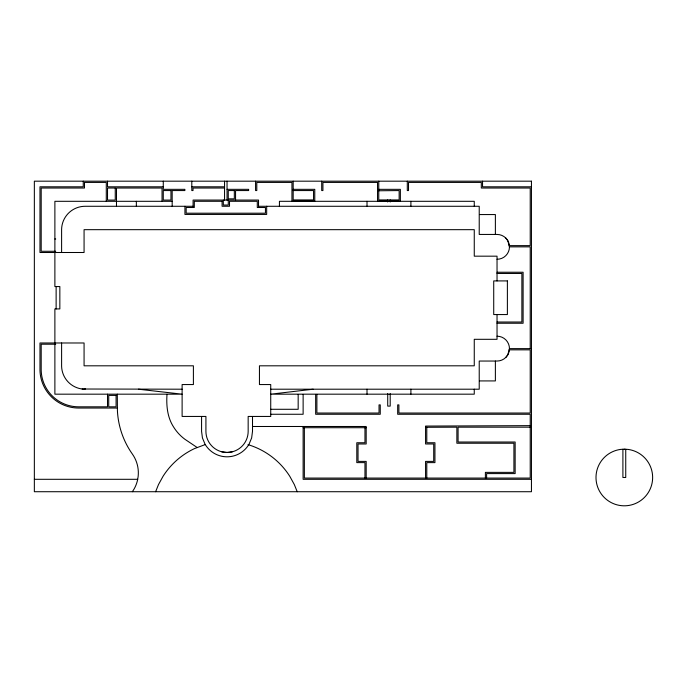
<?xml version="1.0" encoding="UTF-8"?>
<svg xmlns="http://www.w3.org/2000/svg" width="687" height="687" viewBox="0 0 687 687"><rect width="100%" height="100%" fill="white"/><g stroke="black" fill="none" stroke-linecap="round" stroke-linejoin="round"><path stroke-width="1.03" d="M155.614 491.72L158.499 484.567L163.042 476.306A75.055 75.055 0 0 1 194.455 448.611L205.301 444.541M132.368 491.72L134.154 488.895A32.658 32.658 0 0 0 137.658 479.535L138.173 476.228A32.658 32.658 0 0 0 132.368 454.055A82.32 82.32 0 0 1 117.417 410.809L117.305 394.175M505.821 357.412L507.796 354.835L509.462 348.627A12.426 12.426 0 0 0 497.036 336.201M232.507 451.754L227.045 452.467L221.575 451.754M313.178 389.203L270.73 394.175L474.262 394.175L474.262 389.203M378.769 190.771L399.147 190.565L399.147 199.934L378.769 199.934L378.769 181.179M530.227 425.648L425.571 426.077L425.571 443.982L433.72 443.982L433.72 461.398L425.571 461.398L425.571 478.075M425.571 427.297L456.864 427.177L456.864 443.235L513.919 443.235L513.919 472.373L485.391 472.373L485.391 478.075M163.274 186.804L107.516 186.804L107.516 181.179M191.802 186.804L224.555 186.804M531.446 186.804L482.54 186.804L482.54 181.179M224.555 188.032L193.021 188.032L193.021 190.557L191.802 190.557L191.802 181.179M227.045 189.337L248.642 189.337L248.642 190.557L235.555 190.557L235.555 200.063M293.177 189.337L314.775 189.337L314.775 201.154L291.949 201.154L291.949 182.407L256.792 182.407L256.792 190.557L255.573 190.557L255.573 181.179M378.769 189.337L400.366 189.337L400.366 201.154L390.199 201.154M293.177 190.557L313.555 190.557L313.555 199.934L293.177 199.934L293.177 181.179M387.717 201.154L377.541 201.154L377.541 182.407L322.924 182.407L322.924 190.557L321.705 190.557L321.705 181.179M172.171 201.308L54.883 201.308L54.883 286.556L59.846 286.556L59.846 308.918L54.883 308.918L54.883 394.175L182.115 394.175L138.422 389.203M193.09 206.28L85.154 206.28A23.547 23.547 0 0 0 61.607 229.26L61.607 252.498M258.518 206.28L479.225 206.28L479.225 234.439L497.036 234.439A12.426 12.426 0 0 1 509.462 246.856L530.227 246.856L530.227 348.627M479.543 214.559L495.379 214.559L495.379 234.439M54.883 238.99L55.707 238.99M509.299 245.637L530.227 245.637L530.227 188.032L481.312 188.032L481.312 182.407L408.516 182.407L408.516 190.557L407.297 190.557L407.297 181.179M55.707 251.279L41.194 251.279L41.194 188.032L84.484 188.032L84.484 182.407L106.287 182.407L106.287 201.308M497.036 272.241L523.108 272.241L523.108 323.242L497.036 323.242M497.036 273.46L521.88 273.46L521.88 322.014L497.036 322.014M55.707 344.204L41.194 344.204L41.194 370.362A37.493 37.493 0 0 0 78.696 406.824L107.516 406.824L107.516 394.175M531.446 348.627L509.462 348.627A12.426 12.426 0 0 1 497.036 361.044L479.225 361.044L479.225 389.203L270.73 389.203M509.299 349.846L530.227 349.846L530.227 413.033L398.898 413.033L398.898 404.883L397.679 404.883L397.679 414.261L530.227 414.261L530.227 478.075L304.358 478.075L304.358 427.709M479.543 380.924L495.379 380.924L495.379 361.044M182.115 389.203L82.122 389.014M117.348 408.044L78.661 408.044A38.704 38.704 0 0 1 39.975 370.413L39.975 342.985L84.072 342.985L84.072 365.81L193.399 365.81L193.399 384.557L182.115 384.557L182.115 416.442L205.92 416.442L205.92 431.35A21.117 21.117 0 0 0 227.045 452.467A21.117 21.117 0 0 0 248.162 431.35L248.162 416.442L270.73 416.442L270.73 384.557L259.446 384.557L259.446 365.81L474.262 365.81L474.262 339.309L497.036 339.309L497.036 314.56M270.73 409.289L298.167 409.289L298.167 394.493M270.73 414.261L303.13 414.261L303.13 394.424M252.713 426.49L366.18 426.49L366.18 443.982L358.03 443.982L358.03 461.398L366.18 461.398L366.18 478.075M530.227 427.177L458.083 427.177L458.083 442.016L515.147 442.016L515.147 473.592L486.611 473.592L486.611 478.075M303.13 427.709L366.18 427.709M34.35 479.303L137.692 479.303M531.446 479.303L303.13 479.303L303.13 426.49M247.981 444.669L249.604 445.142A75.055 75.055 0 0 1 289.785 476.306L294.328 484.567L297.213 491.72M197.1 447.469L184.812 439.208A44.475 44.475 0 0 1 173.399 426.696C167.293 417.095 166.245 405.416 167.001 394.321M505.821 238.071L507.796 240.648L509.462 246.856A12.426 12.426 0 0 1 497.036 259.282M625.737 449.255L625.737 477.491L622.903 477.491L622.903 449.255M497.036 280.914L497.036 256.174L474.262 256.174L474.262 229.673L84.072 229.673L84.072 252.498L39.975 252.498L39.975 186.804L83.256 186.804L83.256 181.179M474.262 206.28L474.262 201.308L279.429 201.308L279.429 206.564M426.79 427.297L426.79 442.754L434.94 442.754L434.94 462.617L426.79 462.617L426.79 478.075M410.903 201.308L410.903 206.28M410.903 389.203L410.903 394.175M390.199 199.934L390.199 201.987M390.199 393.608L390.199 406.103L387.717 406.103L387.717 393.608M387.717 199.934L387.717 201.987M367.013 201.308L367.013 206.28M367.013 389.203L367.013 394.175M364.96 427.709L364.96 442.754L356.802 442.754L356.802 462.617L364.96 462.617L364.96 478.075M316.887 394.39L316.887 413.033L379.035 413.033L379.035 404.883L380.263 404.883L380.263 414.261L315.659 414.261L315.659 394.424M266.668 206.28L266.668 214.43L184.932 214.43L184.932 206.28M258.518 206.409L258.518 200.063L193.09 200.063L193.09 206.409M252.507 416.442L252.507 431.35L251.64 437.945L249.098 444.085A25.471 25.471 0 0 1 204.984 444.085L202.442 437.945L201.574 431.35L201.574 416.442M228.282 200.063L228.282 205.035L223.318 205.035L223.318 200.063M227.045 181.179L227.045 200.063M224.555 181.179L224.555 200.063M172.171 206.564L172.171 190.557L184.872 190.557L184.872 189.337L163.274 189.337L163.274 181.179M162.046 201.308L162.046 188.032L116.481 188.032L116.481 206.28M136.352 201.308L136.352 206.28M85.154 388.481L85.154 389.203A23.547 23.547 0 0 1 61.607 366.223L61.607 342.985M56.128 286.556L56.128 308.918M624.32 449.161L620.627 449.41A28.33 28.33 0 0 0 600.429 492.708A28.33 28.33 0 0 0 648.21 492.708A28.33 28.33 0 0 0 628.021 449.41L624.32 449.161M531.446 181.179L34.35 181.179L34.35 491.72L531.446 491.72L531.446 181.179M115.253 188.032L107.516 188.032L107.516 200.089L115.253 200.089L115.253 188.032M170.951 190.557L163.274 190.557L163.274 200.089L170.951 200.089L170.951 190.557M234.327 190.557L228.264 190.557L228.264 198.844L234.327 198.844L234.327 190.557M222.09 201.291L194.309 201.291L194.309 207.5L186.16 207.5L186.16 213.202L265.44 213.202L265.44 207.5L257.29 207.5L257.29 201.291L229.51 201.291L229.51 206.255L222.09 206.255L222.09 201.291M507.384 280.914L493.721 280.914L493.721 314.56L507.384 314.56L507.384 280.914M116.086 395.394L108.735 395.394L108.735 406.824L116.086 406.824L116.086 395.394"/></g></svg>
